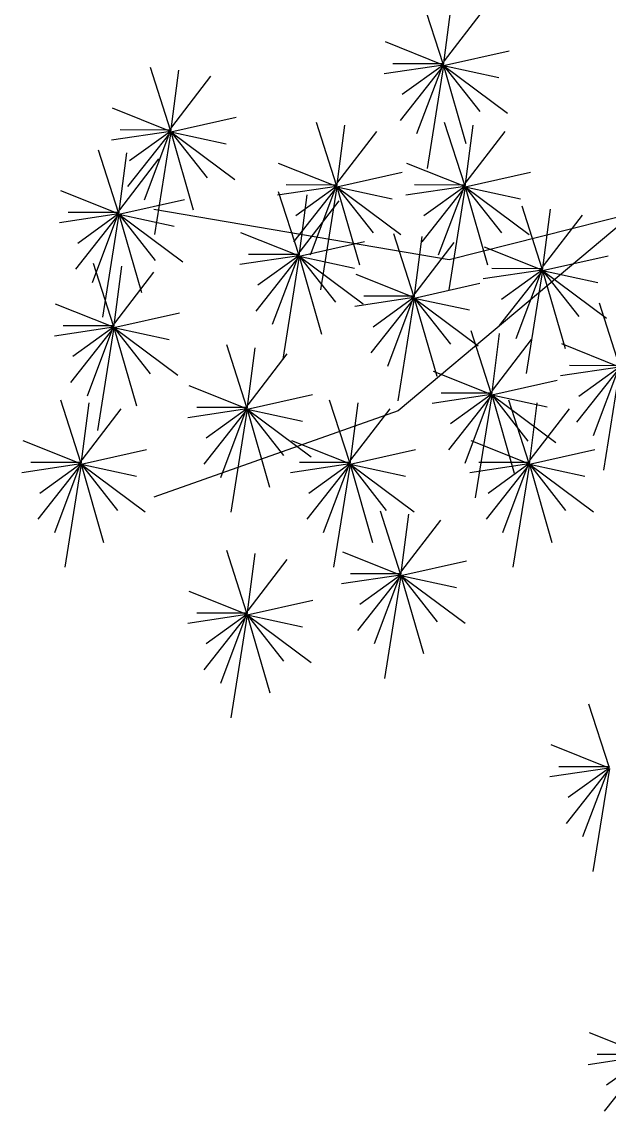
# Model space of a CAD drawing. Extents: x -5.87 to -1.56, y -0.05 to 8.99.
# Drawn here: x -5.872 to -5.065, y 2.778 to 4.274 of the extents above; entities that cross this region are included whole.
import ezdxf

# ---------------------------------------------------------------- set-up
doc = ezdxf.new("R2010")
doc.units = 0
doc.header["$MEASUREMENT"] = 0
doc.layers.get('0').update_dxf_attribs({"linetype": 'CONTINUOUS'})
doc.layers.add('01', color=1, linetype='CONTINUOUS')

msp = doc.modelspace()

# ---------------------------------------------------------------- linework, layer by layer
for p, q in [((-5.2932, 4.2161), (-5.3209, 4.302)), ((-5.2927, 4.2138), (-5.2818, 4.2982)), ((-5.2915, 4.2201), (-5.2378, 4.2899)), ((-5.2932, 4.2143), (-5.3726, 4.2461)), ((-5.2927, 4.2138), (-5.2028, 4.234)), ((-5.6676, 4.1252), (-5.6952, 4.2111)), ((-5.6671, 4.1229), (-5.6562, 4.2073)), ((-5.2932, 4.2143), (-5.3743, 4.2022)), ((-5.2932, 4.2161), (-5.3621, 4.2163)), ((-5.2927, 4.2138), (-5.3522, 4.1384)), ((-5.2932, 4.2143), (-5.3493, 4.174)), ((-5.2932, 4.2161), (-5.3296, 4.1199)), ((-5.2927, 4.2138), (-5.3153, 4.0725)), ((-5.2927, 4.2138), (-5.2048, 4.1484)), ((-5.2927, 4.2138), (-5.2619, 4.1066)), ((-5.2927, 4.2138), (-5.2167, 4.1975)), ((-5.2927, 4.2138), (-5.243, 4.1505)), ((-5.6659, 4.1291), (-5.6122, 4.199)), ((-5.6676, 4.1234), (-5.747, 4.1551)), ((-5.6671, 4.1229), (-5.5772, 4.1431)), ((-5.4397, 4.0496), (-5.4673, 4.1355)), ((-5.4392, 4.0473), (-5.4283, 4.1317)), ((-5.2635, 4.0496), (-5.2912, 4.1355)), ((-5.263, 4.0473), (-5.2521, 4.1317)), ((-5.6676, 4.1234), (-5.7487, 4.1113)), ((-5.6676, 4.1252), (-5.7365, 4.1254)), ((-5.6671, 4.1229), (-5.7266, 4.0475)), ((-5.6676, 4.1234), (-5.7236, 4.083)), ((-5.6676, 4.1252), (-5.7039, 4.029)), ((-5.6671, 4.1229), (-5.6896, 3.9816)), ((-5.6671, 4.1229), (-5.5792, 4.0574)), ((-5.6671, 4.1229), (-5.6362, 4.0157)), ((-5.6671, 4.1229), (-5.591, 4.1065)), ((-5.6671, 4.1229), (-5.6173, 4.0595)), ((-5.438, 4.0535), (-5.3843, 4.1234)), ((-5.2618, 4.0535), (-5.2081, 4.1234)), ((-5.7389, 4.0118), (-5.7665, 4.0977)), ((-5.7384, 4.0095), (-5.7275, 4.0939)), ((-5.7372, 4.0157), (-5.6835, 4.0856)), ((-5.4397, 4.0478), (-5.5191, 4.0795)), ((-5.2635, 4.0478), (-5.3429, 4.0795)), ((-5.4392, 4.0473), (-5.3493, 4.0675)), ((-5.263, 4.0473), (-5.1732, 4.0675)), ((-5.7389, 4.01), (-5.8183, 4.0417)), ((-5.4397, 4.0478), (-5.5208, 4.0357)), ((-5.4914, 3.9544), (-5.5191, 4.0402)), ((-5.4397, 4.0496), (-5.5086, 4.0498)), ((-5.4392, 4.0473), (-5.4987, 3.9719)), ((-5.4397, 4.0478), (-5.4957, 4.0074)), ((-5.4397, 4.0496), (-5.476, 3.9534)), ((-5.4392, 4.0473), (-5.4618, 3.906)), ((-5.4392, 4.0473), (-5.3513, 3.9819)), ((-5.4392, 4.0473), (-5.4083, 3.9401)), ((-5.4392, 4.0473), (-5.3631, 4.0309)), ((-5.4392, 4.0473), (-5.3894, 3.9839)), ((-5.2635, 4.0478), (-5.3446, 4.0357)), ((-5.2635, 4.0496), (-5.3324, 4.0498)), ((-5.263, 4.0473), (-5.3225, 3.9719)), ((-5.2635, 4.0478), (-5.3196, 4.0074)), ((-5.2635, 4.0496), (-5.2999, 3.9534)), ((-5.263, 4.0473), (-5.2856, 3.906)), ((-5.263, 4.0473), (-5.1751, 3.9819)), ((-5.263, 4.0473), (-5.2322, 3.9401)), ((-5.263, 4.0473), (-5.187, 4.0309)), ((-5.263, 4.0473), (-5.2133, 3.9839)), ((-5.7384, 4.0095), (-5.6485, 4.0297)), ((-5.4909, 3.952), (-5.48, 4.0364)), ((-5.4897, 3.9583), (-5.436, 4.0281)), ((-5.7389, 4.01), (-5.82, 3.9979)), ((-5.7389, 4.0118), (-5.8078, 4.012)), ((-5.7384, 4.0095), (-5.7979, 3.9341)), ((-5.7389, 4.01), (-5.7949, 3.9696)), ((-5.7389, 4.0118), (-5.7752, 3.9156)), ((-5.7384, 4.0095), (-5.761, 3.8682)), ((-5.7384, 4.0095), (-5.6505, 3.9441)), ((-5.7384, 4.0095), (-5.7075, 3.9023)), ((-5.7384, 4.0095), (-5.6624, 3.9931)), ((-5.7384, 4.0095), (-5.6886, 3.9461)), ((-5.1572, 3.9347), (-5.1849, 4.0206)), ((-5.1567, 3.9324), (-5.1459, 4.0168)), ((-5.1555, 3.9386), (-5.1019, 4.0085)), ((-5.4914, 3.9525), (-5.5708, 3.9843)), ((-5.3334, 3.8969), (-5.3611, 3.9828)), ((-5.3329, 3.8946), (-5.322, 3.979)), ((-5.4909, 3.952), (-5.4011, 3.9722)), ((-5.3317, 3.9008), (-5.278, 3.9707)), ((-5.1572, 3.9329), (-5.2366, 3.9646)), ((-5.4914, 3.9525), (-5.5725, 3.9404)), ((-5.4914, 3.9544), (-5.5603, 3.9545)), ((-5.4909, 3.952), (-5.5504, 3.8766)), ((-5.4914, 3.9525), (-5.5475, 3.9122)), ((-5.4914, 3.9544), (-5.5278, 3.8581)), ((-5.4909, 3.952), (-5.5135, 3.8107)), ((-5.4909, 3.952), (-5.403, 3.8866)), ((-5.4909, 3.952), (-5.4601, 3.8448)), ((-5.4909, 3.952), (-5.4149, 3.9357)), ((-5.4909, 3.952), (-5.4412, 3.8887)), ((-5.1567, 3.9324), (-5.0669, 3.9526)), ((-5.7457, 3.8562), (-5.7734, 3.9421)), ((-5.7453, 3.8539), (-5.7344, 3.9383)), ((-5.1572, 3.9347), (-5.2262, 3.9349)), ((-5.1572, 3.9347), (-5.1936, 3.8384)), ((-5.744, 3.8602), (-5.6904, 3.93)), ((-5.3334, 3.8951), (-5.4128, 3.9268)), ((-5.1572, 3.9329), (-5.2383, 3.9208)), ((-5.1567, 3.9324), (-5.2162, 3.857)), ((-5.1572, 3.9329), (-5.2133, 3.8925)), ((-5.1567, 3.9324), (-5.1793, 3.7911)), ((-5.1567, 3.9324), (-5.0688, 3.8669)), ((-5.1567, 3.9324), (-5.1259, 3.8252)), ((-5.1567, 3.9324), (-5.0807, 3.916)), ((-5.1567, 3.9324), (-5.107, 3.869)), ((-5.3329, 3.8946), (-5.2431, 3.9148)), ((-5.3334, 3.8951), (-5.4145, 3.883)), ((-5.3334, 3.8969), (-5.4023, 3.8971)), ((-5.3329, 3.8946), (-5.3924, 3.8192)), ((-5.3334, 3.8951), (-5.3895, 3.8547)), ((-5.3334, 3.8969), (-5.3698, 3.8007)), ((-5.3329, 3.8946), (-5.3555, 3.7533)), ((-5.3329, 3.8946), (-5.245, 3.8291)), ((-5.3329, 3.8946), (-5.3021, 3.7874)), ((-5.3329, 3.8946), (-5.2569, 3.8782)), ((-5.3329, 3.8946), (-5.2832, 3.8312)), ((-5.7457, 3.8544), (-5.8252, 3.8862)), ((-5.7453, 3.8539), (-5.6554, 3.8741)), ((-5.051, 3.8016), (-5.0787, 3.8875)), ((-5.7457, 3.8544), (-5.8269, 3.8423)), ((-5.7457, 3.8562), (-5.8147, 3.8564)), ((-5.7453, 3.8539), (-5.8048, 3.7785)), ((-5.7457, 3.8544), (-5.8018, 3.8141)), ((-5.7457, 3.8562), (-5.7821, 3.76)), ((-5.7453, 3.8539), (-5.7678, 3.7126)), ((-5.7453, 3.8539), (-5.6574, 3.7885)), ((-5.7453, 3.8539), (-5.7144, 3.7467)), ((-5.7453, 3.8539), (-5.6692, 3.8376)), ((-5.7453, 3.8539), (-5.6955, 3.7906)), ((-5.2271, 3.7638), (-5.2548, 3.8497)), ((-5.2266, 3.7615), (-5.2158, 3.8459)), ((-5.5627, 3.7442), (-5.5904, 3.8301)), ((-5.2254, 3.7678), (-5.1718, 3.8376)), ((-5.051, 3.7998), (-5.1304, 3.8316)), ((-5.5622, 3.7419), (-5.5513, 3.8262)), ((-5.561, 3.7481), (-5.5073, 3.818)), ((-5.051, 3.7998), (-5.1321, 3.7877)), ((-5.051, 3.8016), (-5.1199, 3.8018)), ((-5.0505, 3.7993), (-5.11, 3.7239)), ((-5.051, 3.7998), (-5.1071, 3.7595)), ((-5.051, 3.8016), (-5.0873, 3.7054)), ((-5.0505, 3.7993), (-5.0731, 3.658)), ((-5.2271, 3.762), (-5.3065, 3.7938)), ((-5.5627, 3.7424), (-5.6421, 3.7741)), ((-5.2266, 3.7615), (-5.1368, 3.7817)), ((-5.7906, 3.6686), (-5.8183, 3.7545)), ((-5.5622, 3.7419), (-5.4724, 3.7621)), ((-5.4215, 3.6686), (-5.4492, 3.7545)), ((-5.2271, 3.762), (-5.3082, 3.7499)), ((-5.2271, 3.7638), (-5.2961, 3.764)), ((-5.2266, 3.7615), (-5.2861, 3.6861)), ((-5.2271, 3.762), (-5.2832, 3.7217)), ((-5.2271, 3.7638), (-5.2635, 3.6676)), ((-5.2266, 3.7615), (-5.2492, 3.6202)), ((-5.2266, 3.7615), (-5.1387, 3.6961)), ((-5.2266, 3.7615), (-5.1958, 3.6543)), ((-5.2266, 3.7615), (-5.1506, 3.7452)), ((-5.2266, 3.7615), (-5.1769, 3.6982)), ((-5.1754, 3.6686), (-5.2031, 3.7545)), ((-5.7901, 3.6663), (-5.7792, 3.7507)), ((-5.7889, 3.6725), (-5.7352, 3.7424)), ((-5.5627, 3.7424), (-5.6438, 3.7303)), ((-5.5627, 3.7442), (-5.6316, 3.7444)), ((-5.5622, 3.7419), (-5.6217, 3.6665)), ((-5.5627, 3.7424), (-5.6188, 3.702)), ((-5.5627, 3.7442), (-5.5991, 3.6479)), ((-5.5622, 3.7419), (-5.5848, 3.6006)), ((-5.5622, 3.7419), (-5.4743, 3.6764)), ((-5.5622, 3.7419), (-5.5314, 3.6347)), ((-5.5622, 3.7419), (-5.4862, 3.7255)), ((-5.5622, 3.7419), (-5.5125, 3.6785)), ((-5.421, 3.6663), (-5.4101, 3.7507)), ((-5.4198, 3.6725), (-5.3661, 3.7424)), ((-5.1749, 3.6663), (-5.1641, 3.7507)), ((-5.1737, 3.6725), (-5.12, 3.7424)), ((-5.7906, 3.6668), (-5.87, 3.6985)), ((-5.4215, 3.6668), (-5.5009, 3.6985)), ((-5.1754, 3.6668), (-5.2548, 3.6985)), ((-5.7901, 3.6663), (-5.7003, 3.6865)), ((-5.421, 3.6663), (-5.3311, 3.6865)), ((-5.1749, 3.6663), (-5.0851, 3.6865)), ((-5.7906, 3.6668), (-5.8717, 3.6547)), ((-5.7906, 3.6686), (-5.8595, 3.6688)), ((-5.7901, 3.6663), (-5.8496, 3.5909)), ((-5.7906, 3.6668), (-5.8467, 3.6264)), ((-5.7906, 3.6686), (-5.827, 3.5723)), ((-5.7901, 3.6663), (-5.8127, 3.525)), ((-5.7901, 3.6663), (-5.7022, 3.6008)), ((-5.7901, 3.6663), (-5.7593, 3.5591)), ((-5.7901, 3.6663), (-5.7141, 3.6499)), ((-5.7901, 3.6663), (-5.7404, 3.6029)), ((-5.4215, 3.6668), (-5.5026, 3.6547)), ((-5.4215, 3.6686), (-5.4904, 3.6688)), ((-5.421, 3.6663), (-5.4805, 3.5909)), ((-5.4215, 3.6668), (-5.4776, 3.6264)), ((-5.4215, 3.6686), (-5.4578, 3.5723)), ((-5.421, 3.6663), (-5.4436, 3.525)), ((-5.421, 3.6663), (-5.3331, 3.6008)), ((-5.421, 3.6663), (-5.3902, 3.5591)), ((-5.421, 3.6663), (-5.345, 3.6499)), ((-5.421, 3.6663), (-5.3713, 3.6029)), ((-5.1754, 3.6668), (-5.2565, 3.6547)), ((-5.1754, 3.6686), (-5.2444, 3.6688)), ((-5.1749, 3.6663), (-5.2344, 3.5909)), ((-5.1754, 3.6668), (-5.2315, 3.6264)), ((-5.1754, 3.6686), (-5.2118, 3.5723)), ((-5.1749, 3.6663), (-5.1975, 3.525)), ((-5.1749, 3.6663), (-5.087, 3.6008)), ((-5.1749, 3.6663), (-5.1441, 3.5591)), ((-5.1749, 3.6663), (-5.0989, 3.6499)), ((-5.1749, 3.6663), (-5.1252, 3.6029)), ((-5.3516, 3.5159), (-5.3793, 3.6018)), ((-5.3511, 3.5136), (-5.3402, 3.5979)), ((-5.3499, 3.5198), (-5.2962, 3.5897)), ((-5.5626, 3.4618), (-5.5903, 3.5477)), ((-5.3516, 3.5141), (-5.431, 3.5458)), ((-5.5621, 3.4595), (-5.5513, 3.5438)), ((-5.5609, 3.4657), (-5.5073, 3.5356)), ((-5.3511, 3.5136), (-5.2612, 3.5337)), ((-5.3516, 3.5159), (-5.4205, 3.5161)), ((-5.3516, 3.5159), (-5.3879, 3.4196)), ((-5.3516, 3.5141), (-5.4327, 3.502)), ((-5.3511, 3.5136), (-5.4106, 3.4382)), ((-5.3516, 3.5141), (-5.4077, 3.4737)), ((-5.3511, 3.5136), (-5.3737, 3.3723)), ((-5.3511, 3.5136), (-5.2632, 3.4481)), ((-5.3511, 3.5136), (-5.3202, 3.4064)), ((-5.3511, 3.5136), (-5.2751, 3.4972)), ((-5.3511, 3.5136), (-5.3014, 3.4502)), ((-5.5626, 3.4599), (-5.642, 3.4917)), ((-5.5621, 3.4595), (-5.4723, 3.4796)), ((-5.5626, 3.4599), (-5.6437, 3.4479)), ((-5.5626, 3.4618), (-5.6316, 3.462)), ((-5.5621, 3.4595), (-5.6216, 3.3841)), ((-5.5626, 3.4599), (-5.6187, 3.4196)), ((-5.5626, 3.4618), (-5.599, 3.3655)), ((-5.5621, 3.4595), (-5.5847, 3.3181)), ((-5.5621, 3.4595), (-5.4742, 3.394)), ((-5.5621, 3.4595), (-5.5313, 3.3523)), ((-5.5621, 3.4595), (-5.4861, 3.4431)), ((-5.5621, 3.4595), (-5.5124, 3.3961)), ((-5.0655, 3.2509), (-5.0932, 3.3368)), ((-5.0655, 3.2491), (-5.1449, 3.2809)), ((-5.0655, 3.2491), (-5.1466, 3.237)), ((-5.0655, 3.2509), (-5.1345, 3.2511)), ((-5.065, 3.2486), (-5.1245, 3.1732)), ((-5.0655, 3.2491), (-5.1216, 3.2088)), ((-5.0655, 3.2509), (-5.1019, 3.1547)), ((-5.065, 3.2486), (-5.0876, 3.1073)), ((-5.013, 2.854), (-5.0924, 2.8857)), ((-5.013, 2.854), (-5.0941, 2.8419)), ((-5.013, 2.8558), (-5.0819, 2.856)), ((-5.0125, 2.8535), (-5.072, 2.7781)), ((-5.013, 2.854), (-5.069, 2.8136))]:
    msp.add_line(p, q)
at = {"layer": '01'}
for p, q in [((-4.7094, 4.0921), (-5.285, 3.9471)), ((-5.285, 3.9471), (-5.6902, 4.0163)), ((-5.032, 4.0108), (-5.3551, 3.7396)), ((-5.3551, 3.7396), (-5.6902, 3.621))]:
    msp.add_line(p, q, dxfattribs=at)

doc.saveas('drawing.dxf')
